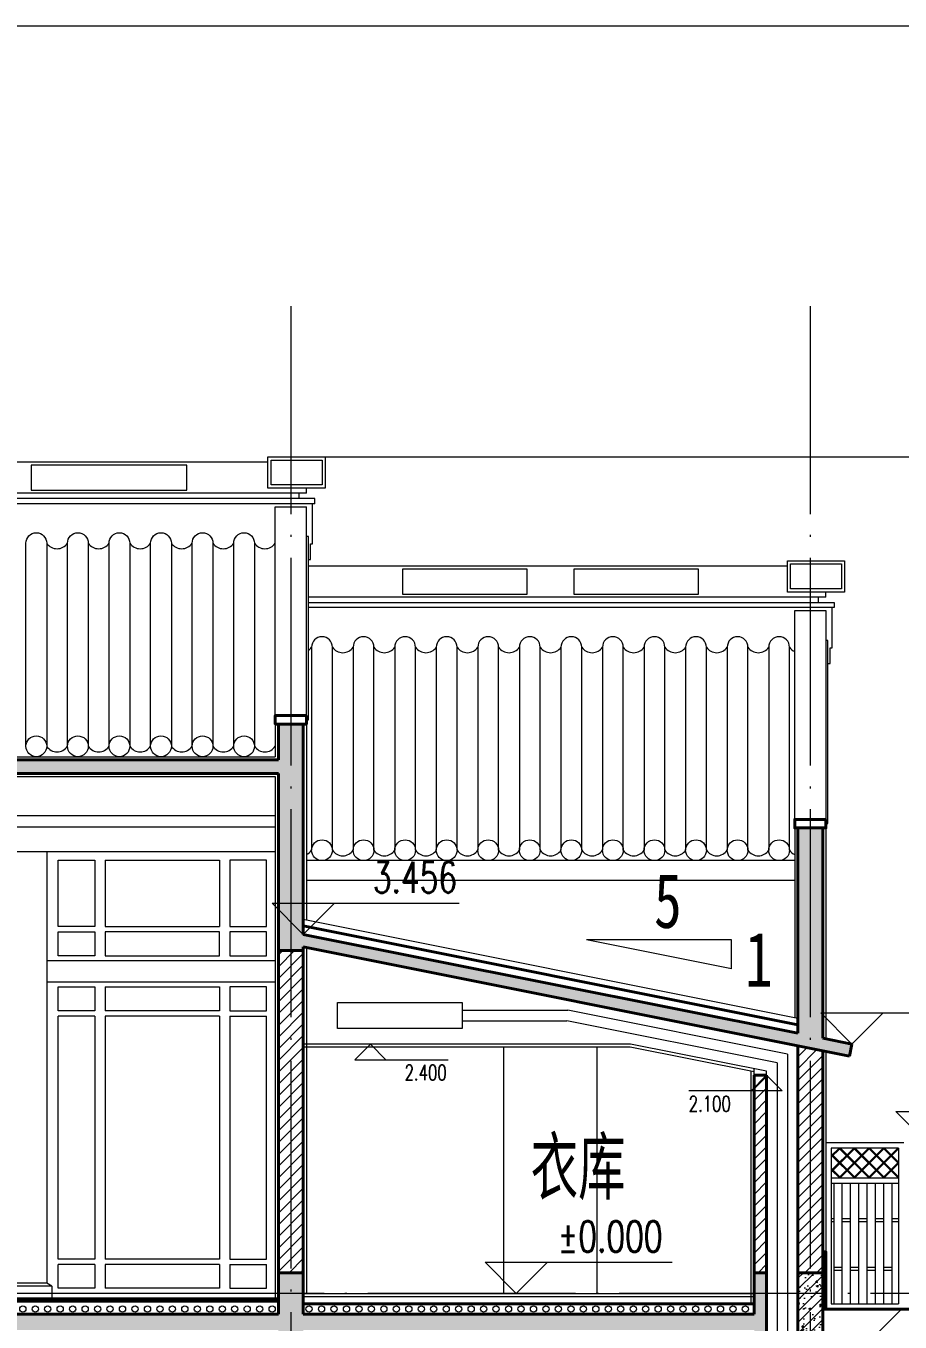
# Model space of a CAD drawing. Extents: x 577108 to 1042908, y 41950 to 81950.
# Drawn here: x 885691 to 894105, y 69478 to 81950 of the extents above; entities that cross this region are included whole.
import ezdxf

# ---------------------------------------------------------------- set-up
doc = ezdxf.new("R2010")
doc.units = 0
doc.header["$LTSCALE"] = 1000
doc.header["$MEASUREMENT"] = 0
doc.linetypes.add('DOTE', pattern=[2.42, 2, -0.2, 0.02, -0.2])
doc.layers.get('0').update_dxf_attribs({"linetype": 'CONTINUOUS', "lineweight": 13})
for name, color, linetype, lineweight in [('DIM_ELEV', 3, 'CONTINUOUS', 15), ('DOTE', 1, 'DOTE', 0), ('hatch', 8, 'CONTINUOUS', 5), ('LM-1', 7, 'CONTINUOUS', 18), ('LM-2', 8, 'CONTINUOUS', 18), ('LM-L', 7, 'CONTINUOUS', 15), ('LM-S', 8, 'CONTINUOUS', 5), ('PUB_TEXT', 7, 'CONTINUOUS', 20), ('REVISION', 1, 'CONTINUOUS', 5), ('wall', 2, 'CONTINUOUS', 40), ('姓名', 7, 'CONTINUOUS', 15), ('瓦1', 8, 'CONTINUOUS', 15), ('粉刷线', 251, 'CONTINUOUS', 0)]:
    doc.layers.add(name, color=color, linetype=linetype, lineweight=lineweight)
doc.styles.add('_TCH_DIM', font='SIMPLEX', dxfattribs={"bigfont": 'GBCBIG'})
doc.styles.add('HZ', font='romanc.shx', dxfattribs={"width": 0.7, "bigfont": 'hzdx.shx'})
doc.styles.add('SIMHEI', font='simhei.ttf', dxfattribs={"width": 0.75, "height": 10})
pattern_1 = [(45, (-441987.82, -391167.93), (-56.427121, 56.427121), [])]
pattern_2 = [(45, (-441987.82, -391225.23), (-53.0330086, 53.0330086), []), (50, (-441987.82, -391225.23), (215.178055, -18.82564), [22.5, -247.5]), (355, (-441987.82, -391225.23), (-41.6254, 225.65764), [18, -198]), (100.4514, (-441969.89, -391226.8), (173.552815, 206.831863), [19.122057, -210.342634]), (46.1842, (-441987.82, -391165.23), (320.172315, -49.655704), [33.75, -371.25]), (96.6356, (-441961.14, -391169.37), (280.39881, 292.23536), [28.68309, -315.5139]), (351.1842, (-441987.82, -391165.23), (280.39858, 292.23558), [27, -297]), (21, (-441957.82, -391180.23), (179.072116, -120.785667), [22.5, -247.5]), (326, (-441957.82, -391180.23), (72.9946, 217.545014), [18, -198]), (71.4514, (-441942.9, -391190.3), (252.06679, 96.75915), [19.122057, -210.342634]), (37.5, (-441987.82, -391225.23), (3.6479566, 99.868156), [0, -195.6, 0, -201, 0, -198.75]), (7.5, (-441987.82, -391225.23), (78.920861, 118.3235136), [0, -114.6, 0, -191.1, 0, -75.75]), (327.5, (-442054.72, -391225.23), (160.146731, -6.7664615), [0, -75, 0, -234, 0, -310.5]), (317.5, (-442084.72, -391225.23), (174.955851, 30.031495), [0, -97.5, 0, -155.4, 0, -220.5])]

msp = doc.modelspace()

# ---------------------------------------------------------------- hatches: boundary and pattern name
at = {"layer": 'hatch'}
h = msp.add_hatch(dxfattribs=at)
h.set_pattern_fill('钢筋混凝土', color=256, scale=35, style=0)
h.set_pattern_definition([(45, (-441987.82, -391225.23), (-61.8718434, 61.8718434), []), (50, (-441987.82, -391225.23), (251.041064, -21.963247), [26.25, -288.75]), (355, (-441987.82, -391225.23), (-48.562967, 263.267247), [21, -231]), (100.4514, (-441966.9, -391227.06), (202.478284, 241.30384), [22.309067, -245.39974]), (46.1842, (-441987.82, -391155.23), (373.53437, -57.931655), [39.375, -433.125]), (96.6356, (-441956.7, -391160.06), (327.13195, 340.941255), [33.4636, -368.09955]), (351.1842, (-441987.8, -391155.23), (327.13168, 340.94151), [31.5, -346.5]), (21, (-441952.82, -391172.73), (208.917468, -140.916612), [26.25, -288.75]), (326, (-441952.82, -391172.73), (85.160366, 253.802516), [21, -231]), (71.4514, (-441935.4, -391184.47), (294.07792, 112.885674), [22.309067, -245.39974]), (37.5, (-441987.82, -391225.23), (4.2559494, 116.512849), [0, -228.2, 0, -234.5, 0, -231.875]), (7.5, (-441987.82, -391225.23), (92.074338, 138.044099), [0, -133.7, 0, -222.95, 0, -88.375]), (327.5, (-442065.87, -391225.23), (186.8378527, -7.894205), [0, -87.5, 0, -273, 0, -362.25]), (317.5, (-442100.87, -391225.23), (204.11516, 35.036744), [0, -113.75, 0, -181.3, 0, -257.25])])
h.paths.add_polyline_path([(875620.8415, 73888.5755), (875620.8415, 73756.6165), (875620.8415, 73132.8769), (880860.8415, 73132.8769), (880860.8415, 73582.8769), (880620.8415, 73582.8769), (880620.8415, 73252.8769), (875860.8415, 73252.8769), (875860.8415, 74756.6165), (888120.8415, 74756.6165), (888120.8415, 73052.8769), (888360.8415, 73052.8769), (888360.8415, 73088.8769), (893617.7646, 72037.4923), (893640.8415, 72152.8769), (893360.8415, 72208.8769), (893360.8415, 74232.4737), (893120.8415, 74232.4737), (893120.8415, 72256.8769), (888360.8415, 73208.8769), (888360.8415, 75232.4737), (888120.8415, 75232.4737), (888120.8415, 74888.5755), (875860.8415, 74888.5755), (875860.8415, 75232.4737), (875620.8415, 75232.4737)])
h = msp.add_hatch(dxfattribs=at)
h.set_pattern_fill('普通砖', color=256, scale=30, style=0)
h.set_pattern_definition(pattern_1)
h.paths.add_polyline_path([(888360.8415, 73052.8769), (888120.8415, 73052.8769), (888120.8415, 69952.8769), (888360.8415, 69952.8769)])
h = msp.add_hatch(dxfattribs=at)
h.set_pattern_fill('普通砖', color=256, scale=30, style=0)
h.set_pattern_definition(pattern_1)
h.paths.add_polyline_path([(893360.8415, 72088.8769), (893120.8415, 72136.8769), (893120.8415, 69952.8769), (893360.8415, 69952.8769), (893360.8415, 70152.8769)])
h = msp.add_hatch(dxfattribs=at)
h.set_pattern_fill('普通砖', color=256, scale=30, style=0)
h.set_pattern_definition(pattern_1)
h.paths.add_polyline_path([(892700.8415, 69952.8769), (892820.8415, 69952.8769), (892820.8415, 71852.8769), (892700.8415, 71852.8769)])
h = msp.add_hatch(dxfattribs=at)
h.set_pattern_fill('天然石材', color=256, scale=5, style=0)
h.set_pattern_definition([(45, (-441987.818, -391215.68), (-18.8090404, 18.8090404), []), (45, (-441978.568, -391225.23), (-18.8090404, 18.8090404), [10.5, -6])])
h.paths.add_polyline_path([(893390.8415, 70152.8769), (893360.8415, 70152.8769), (893360.8415, 69602.8769), (893390.8415, 69602.8769)])
h = msp.add_hatch(dxfattribs=at)
h.set_pattern_fill('钢筋混凝土', color=256, scale=30, style=0)
h.set_pattern_definition(pattern_2)
h.paths.add_polyline_path([(892820.8415, 69952.8769), (892700.8415, 69952.8769), (892700.8415, 69552.8769), (888360.8415, 69552.8769), (888360.8415, 69952.8769), (888120.8415, 69952.8769), (888120.8415, 69552.8769), (880860.8415, 69552.8769), (880860.8415, 69952.8769), (880620.8415, 69952.8769), (880620.8415, 69552.8769), (875860.8415, 69552.8769), (875860.8415, 69402.8769), (880620.8415, 69402.8769), (880620.8415, 69122.8769), (880860.8415, 69122.8769), (880860.8415, 69402.8769), (888120.8415, 69402.8769), (888120.8415, 69122.8769), (888360.8415, 69122.8769), (888360.8415, 69402.8769), (892700.8415, 69402.8769), (892700.8415, 69122.8769), (892820.8415, 69122.8769)])
h = msp.add_hatch(dxfattribs=at)
h.set_pattern_fill('钢筋混凝土', color=256, scale=30, style=0)
h.set_pattern_definition(pattern_2)
h.paths.add_polyline_path([(893360.8415, 69952.8769), (893120.8415, 69952.8769), (893120.8415, 69122.8769), (893360.8415, 69122.8769)])

# ---------------------------------------------------------------- linework, layer by layer
for p, q in [((885890.8415, 74002.8769), (885890.8415, 69852.8769)), ((893120.8415, 72399.6494), (888360.8415, 73351.6494)), ((891511.1356, 72152.8769), (888360.8415, 72152.8769)), ((891508.165, 72122.8769), (888360.8415, 72122.8769)), ((892700.8415, 71884.3416), (891508.165, 72122.8769)), ((892820.8415, 71890.9357), (891511.1356, 72152.8769)), ((892700.8415, 71852.8769), (892700.8415, 71914.9357)), ((892820.8415, 71852.8769), (892820.8415, 71890.9357)), ((885940.8415, 69822.8769), (885890.8415, 69852.8769)), ((888360.8415, 69752.8769), (892700.8415, 69752.8769)), ((888360.8415, 69722.8769), (892700.8415, 69722.8769))]:
    msp.add_line(p, q)
for centre in [(885660.8415, 69602.8769), (885780.8415, 69602.8769), (885900.8415, 69602.8769), (886020.8415, 69602.8769), (886140.8415, 69602.8769), (886260.8415, 69602.8769), (886380.8415, 69602.8769), (886500.8415, 69602.8769), (886620.8415, 69602.8769), (886740.8415, 69602.8769), (886860.8415, 69602.8769), (886980.8415, 69602.8769), (887100.8415, 69602.8769), (887220.8415, 69602.8769), (887340.8415, 69602.8769), (887460.8415, 69602.8769), (887580.8415, 69602.8769), (887700.8415, 69602.8769), (887820.8415, 69602.8769), (887940.8415, 69602.8769), (888060.8415, 69602.8769), (888416.3848, 69602.8769), (888536.3848, 69602.8769), (888656.3848, 69602.8769), (888776.3848, 69602.8769), (888896.3848, 69602.8769), (889016.3848, 69602.8769), (889136.3848, 69602.8769), (889256.3848, 69602.8769), (889376.3848, 69602.8769), (889496.3848, 69602.8769), (889616.3848, 69602.8769), (889736.3848, 69602.8769), (889856.3848, 69602.8769), (889976.3848, 69602.8769), (890096.3848, 69602.8769), (890216.3848, 69602.8769), (890336.3848, 69602.8769), (890456.3848, 69602.8769), (890576.3848, 69602.8769), (890696.3848, 69602.8769), (890816.3848, 69602.8769), (890936.3848, 69602.8769), (891056.3848, 69602.8769), (891176.3848, 69602.8769), (891296.3848, 69602.8769), (891416.3848, 69602.8769), (891536.3848, 69602.8769), (891656.3848, 69602.8769), (891776.3848, 69602.8769), (891896.3848, 69602.8769), (892016.3848, 69602.8769), (892136.3848, 69602.8769), (892256.3848, 69602.8769), (892376.3848, 69602.8769), (892496.3848, 69602.8769), (892616.3848, 69602.8769)]:
    msp.add_circle(centre, 30)
at = {"layer": 'DIM_ELEV'}
for p, q in [((888570.8415, 77802.8769), (898540.8415, 77802.8769)), ((888360.8415, 73208.8769), (888060.8415, 73508.8769)), ((888060.8415, 73508.8769), (889860.8415, 73508.8769)), ((888360.8415, 73208.8769), (888660.8415, 73508.8769)), ((893640.8415, 72152.8769), (893340.8415, 72452.8769)), ((893340.8415, 72452.8769), (895140.8415, 72452.8769)), ((893640.8415, 72152.8769), (893940.8415, 72452.8769)), ((889006.0677, 72152.8769), (888856.0677, 72002.8769)), ((889006.0677, 72152.8769), (889156.0677, 72002.8769)), ((888856.0677, 72002.8769), (889756.0677, 72002.8769)), ((892820.8415, 71852.8769), (892670.8415, 71702.8769)), ((892820.8415, 71852.8769), (892970.8415, 71702.8769)), ((892970.8415, 71702.8769), (892070.8415, 71702.8769)), ((894364.1024, 71202.8769), (894064.1024, 71502.8769)), ((894064.1024, 71502.8769), (895864.1024, 71502.8769)), ((890410.3103, 69752.8769), (890110.3103, 70052.8769)), ((890110.3103, 70052.8769), (891910.3103, 70052.8769)), ((890410.3103, 69752.8769), (890710.3103, 70052.8769)), ((894119.2886, 69602.8769), (893819.2886, 69302.8769))]:
    msp.add_line(p, q, dxfattribs=at)
at = {"layer": 'DOTE'}
for p, q in [((888240.8415, 79252.8769), (888240.8415, 68252.8769)), ((893240.8415, 79252.8769), (893240.8415, 68252.8769)), ((898240.8415, 69752.8769), (860587.5597, 69752.8769))]:
    msp.add_line(p, q, dxfattribs=at)
at = {"layer": 'hatch'}
for p, q in [((886000.8415, 73922.8769), (886353.7998, 73922.8769)), ((886000.8415, 73282.8769), (886000.8415, 73922.8769)), ((886353.7998, 73922.8769), (886353.7998, 73282.8769)), ((886453.2998, 73922.8769), (887553.2998, 73922.8769)), ((886453.2998, 73922.8769), (886453.2998, 73282.8769)), ((887553.2998, 73922.8769), (887553.2998, 73282.8769)), ((887652.7998, 73922.8769), (887652.7998, 73282.8769)), ((888005.7581, 73922.8769), (887652.7998, 73922.8769)), ((888005.7581, 73282.8769), (888005.7581, 73922.8769)), ((886353.7998, 73282.8769), (886000.8415, 73282.8769)), ((886000.8415, 73232.8769), (886353.7998, 73232.8769)), ((886000.8415, 73002.8769), (886000.8415, 73232.8769)), ((886353.7998, 73232.8769), (886353.7998, 73002.8769)), ((886453.2998, 73282.8769), (887553.2998, 73282.8769)), ((886453.2998, 73232.8769), (886453.2998, 73002.8769)), ((887553.2998, 73232.8769), (886453.2998, 73232.8769)), ((887553.2998, 73002.8769), (887553.2998, 73232.8769)), ((887652.7998, 73282.8769), (888005.7581, 73282.8769)), ((887652.7998, 73232.8769), (887652.7998, 73002.8769)), ((888005.7581, 73232.8769), (887652.7998, 73232.8769)), ((888005.7581, 73002.8769), (888005.7581, 73232.8769)), ((886353.7998, 73002.8769), (886000.8415, 73002.8769)), ((886453.2998, 73002.8769), (887553.2998, 73002.8769)), ((887652.7998, 73002.8769), (888005.7581, 73002.8769)), ((888090.8415, 72952.8769), (885890.8415, 72952.8769)), ((885890.8415, 72752.8769), (888090.8415, 72752.8769)), ((886000.8415, 72702.8769), (886353.7998, 72702.8769)), ((886000.8415, 72472.8769), (886000.8415, 72702.8769)), ((886353.7998, 72702.8769), (886353.7998, 72472.8769)), ((886453.2998, 72702.8769), (886453.2998, 72472.8769)), ((886453.2998, 72702.8769), (887553.2998, 72702.8769)), ((887553.2998, 72702.8769), (887553.2998, 72472.8769)), ((887652.7998, 72702.8769), (887652.7998, 72472.8769)), ((888005.7581, 72702.8769), (887652.7998, 72702.8769)), ((888005.7581, 72472.8769), (888005.7581, 72702.8769)), ((886353.7998, 72472.8769), (886000.8415, 72472.8769)), ((887553.2998, 72472.8769), (886453.2998, 72472.8769)), ((887652.7998, 72472.8769), (888005.7581, 72472.8769)), ((886000.8415, 70082.8769), (886000.8415, 72422.8769)), ((886353.7998, 72422.8769), (886000.8415, 72422.8769)), ((886353.7998, 72422.8769), (886353.7998, 70082.8769)), ((886453.2998, 72422.8769), (886453.2998, 70082.8769)), ((887553.2998, 72422.8769), (886453.2998, 72422.8769)), ((887553.2998, 72422.8769), (887553.2998, 70082.8769)), ((887652.7998, 72422.8769), (888005.7581, 72422.8769)), ((887652.7998, 72422.8769), (887652.7998, 70082.8769)), ((888005.7581, 70082.8769), (888005.7581, 72422.8769)), ((894140.8415, 71202.8769), (893392.6431, 71202.8769)), ((893442.6431, 71152.8769), (893442.6431, 69652.8769)), ((894090.8415, 71152.8769), (893442.6431, 71152.8769)), ((893659.5064, 71152.8769), (893442.6431, 70936.0136)), ((893518.085, 71152.8769), (893442.6431, 71077.435)), ((893665.8415, 71145.0699), (893442.6431, 70921.8715)), ((893524.4201, 71145.0699), (893442.6431, 71063.2929)), ((893442.6431, 71099.5677), (893679.3339, 70862.8769)), ((893800.9277, 71152.8769), (893510.9277, 70862.8769)), ((893516.6131, 71152.8769), (893806.6131, 70862.8769)), ((893807.2628, 71145.0699), (893525.0698, 70862.8769)), ((893530.7553, 71152.8769), (893820.7553, 70862.8769)), ((893942.3491, 71152.8769), (893652.3491, 70862.8769)), ((893658.0345, 71152.8769), (893948.0345, 70862.8769)), ((893948.6842, 71145.0699), (893666.4912, 70862.8769)), ((893672.1766, 71152.8769), (893962.1766, 70862.8769)), ((894083.7704, 71152.8769), (893793.7704, 70862.8769)), ((893807.2628, 71145.0699), (894089.4558, 70862.8769)), ((894090.8415, 71145.8058), (893807.9126, 70862.8769)), ((893813.598, 71152.8769), (894090.8415, 70875.6334)), ((893948.6842, 71145.0699), (894083.0345, 71010.7196)), ((893955.0193, 71152.8769), (894090.8415, 71017.0547)), ((894090.8415, 71152.8769), (894090.8415, 69652.8769)), ((893442.6431, 71085.4255), (893665.1918, 70862.8769)), ((894083.0345, 71010.7196), (893935.1918, 70862.8769)), ((894090.8415, 71004.3844), (893949.3339, 70862.8769)), ((893442.6431, 70958.1463), (893537.9126, 70862.8769)), ((893442.6431, 70944.0042), (893523.7704, 70862.8769)), ((894090.8415, 70862.8769), (893442.6431, 70862.8769)), ((894090.8415, 70812.8769), (893442.6431, 70812.8769)), ((893442.6431, 70812.8769), (893442.6431, 69652.8769)), ((893465.8415, 70812.8769), (893465.8415, 69652.8769)), ((893545.8415, 70812.8769), (893545.8415, 69652.8769)), ((893625.8415, 70812.8769), (893625.8415, 69652.8769)), ((893705.8415, 70812.8769), (893705.8415, 69652.8769)), ((893785.8415, 70812.8769), (893785.8415, 69652.8769)), ((893865.8415, 70812.8769), (893865.8415, 69652.8769)), ((893945.8415, 70812.8769), (893945.8415, 69652.8769)), ((894025.8415, 70812.8769), (894025.8415, 69652.8769)), ((893465.8415, 70472.8769), (893442.6431, 70472.8769)), ((893625.8415, 70472.8769), (893545.8415, 70472.8769)), ((893785.8415, 70472.8769), (893705.8415, 70472.8769)), ((893945.8415, 70472.8769), (893865.8415, 70472.8769)), ((894090.8415, 70472.8769), (894025.8415, 70472.8769)), ((893465.8415, 70442.8769), (893442.6431, 70442.8769)), ((893625.8415, 70442.8769), (893545.8415, 70442.8769)), ((893785.8415, 70442.8769), (893705.8415, 70442.8769)), ((893945.8415, 70442.8769), (893865.8415, 70442.8769)), ((894090.8415, 70442.8769), (894025.8415, 70442.8769)), ((886353.7998, 70082.8769), (886000.8415, 70082.8769)), ((886000.8415, 69802.8769), (886000.8415, 70032.8769)), ((886353.7998, 70032.8769), (886000.8415, 70032.8769)), ((886353.7998, 70032.8769), (886353.7998, 69802.8769)), ((887553.2998, 70082.8769), (886453.2998, 70082.8769)), ((886453.2998, 70032.8769), (886453.2998, 69802.8769)), ((887553.2998, 70032.8769), (886453.2998, 70032.8769)), ((887553.2998, 70032.8769), (887553.2998, 69802.8769)), ((887652.7998, 70082.8769), (888005.7581, 70082.8769)), ((887652.7998, 70032.8769), (888005.7581, 70032.8769)), ((887652.7998, 70032.8769), (887652.7998, 69802.8769)), ((888005.7581, 69802.8769), (888005.7581, 70032.8769)), ((893545.8415, 70002.8769), (893465.8415, 70002.8769)), ((893545.8415, 69972.8769), (893465.8415, 69972.8769)), ((893705.8415, 70002.8769), (893625.8415, 70002.8769)), ((893705.8415, 69972.8769), (893625.8415, 69972.8769)), ((893865.8415, 70002.8769), (893785.8415, 70002.8769)), ((893865.8415, 69972.8769), (893785.8415, 69972.8769)), ((894025.8415, 70002.8769), (893945.8415, 70002.8769)), ((894025.8415, 69972.8769), (893945.8415, 69972.8769)), ((888090.8415, 69752.8769), (885940.8415, 69752.8769)), ((886353.7998, 69802.8769), (886000.8415, 69802.8769)), ((887553.2998, 69802.8769), (886453.2998, 69802.8769)), ((887652.7998, 69802.8769), (888005.7581, 69802.8769)), ((893442.6431, 69652.8769), (894090.8415, 69652.8769))]:
    msp.add_line(p, q, dxfattribs=at)
at = {"layer": 'LM-1'}
for p, q in [((893090.8415, 74315.2796), (893090.8415, 76326.0422)), ((893090.8415, 76326.0422), (893390.8415, 76326.0422)), ((893390.8415, 76326.0422), (893390.8415, 74315.2796)), ((893410.8415, 74273.8767), (893410.8415, 76036.4869)), ((880860.8415, 74352.8769), (888090.8415, 74352.8769)), ((888090.8415, 74240.3163), (880860.8415, 74240.3163)), ((888090.8415, 74002.8769), (880860.8415, 74002.8769)), ((890290.8415, 69752.8769), (890290.8415, 72122.8769)), ((891190.8415, 69752.8769), (891190.8415, 72122.8769)), ((885890.8415, 69852.8769), (885590.8415, 69852.8769)), ((885940.8415, 69822.8769), (885540.8415, 69822.8769)), ((885940.8415, 69822.8769), (885940.8415, 69702.8769))]:
    msp.add_line(p, q, dxfattribs=at)
at = {"layer": 'LM-2'}
msp.add_lwpolyline([(887240.8415, 77722.8769), (885740.8415, 77722.8769), (885740.8415, 77482.8769), (887240.8415, 77482.8769)], close=True, dxfattribs=at)
at = {"layer": 'LM-L'}
for p, q in [((888020.8415, 77752.8769), (875960.8415, 77752.8769)), ((888390.8415, 77452.8769), (888390.8415, 77502.8769)), ((888470.8415, 77402.8769), (875510.8415, 77402.8769)), ((888470.8415, 77352.8769), (875510.8415, 77352.8769)), ((888390.8415, 77452.8769), (875590.8415, 77452.8769)), ((888320.8415, 77402.8769), (888320.8415, 77452.8769)), ((888450.8415, 76965.1277), (888450.8415, 77352.8769)), ((888470.8415, 77352.8769), (888470.8415, 77402.8769)), ((888090.8415, 75315.2796), (888090.8415, 77322.7926)), ((888090.8415, 77322.7926), (888390.8415, 77322.7926)), ((888390.8415, 75315.2796), (888390.8415, 77322.7926)), ((888410.8415, 77036.4869), (888390.8415, 77036.4869)), ((888410.8415, 75273.8767), (888410.8415, 77036.4869)), ((888430.8415, 76815.1277), (888430.8415, 76965.1277)), ((888430.8415, 76965.1277), (888450.8415, 76965.1277)), ((888410.8415, 76815.1277), (888430.8415, 76815.1277)), ((893020.8415, 76752.8769), (888410.8415, 76752.8769)), ((893390.8415, 76452.8769), (893390.8415, 76502.8769)), ((893390.8415, 76452.8769), (888410.8415, 76452.8769)), ((893320.8415, 76402.8769), (893320.8415, 76452.8769)), ((893450.8415, 75965.1277), (893450.8415, 76352.8769)), ((893410.8415, 76036.4869), (893390.8415, 76036.4869)), ((893430.8415, 75815.1277), (893430.8415, 75965.1277)), ((893430.8415, 75965.1277), (893450.8415, 75965.1277)), ((893410.8415, 75815.1277), (893430.8415, 75815.1277)), ((888390.8415, 75273.8767), (888410.8415, 75273.8767)), ((893390.8415, 74273.8767), (893410.8415, 74273.8767))]:
    msp.add_line(p, q, dxfattribs=at)
for points in [[(888020.8415, 77802.8769), (888570.8415, 77802.8769), (888570.8415, 77502.8769), (888020.8415, 77502.8769)], [(893020.8415, 76802.8769), (893570.8415, 76802.8769), (893570.8415, 76502.8769), (893020.8415, 76502.8769)]]:
    msp.add_lwpolyline(points, close=True, dxfattribs=at)
msp.add_lwpolyline([(888410.8415, 76402.8769), (893470.8415, 76402.8769), (893470.8415, 76352.8769), (888410.8415, 76352.8769)], dxfattribs=at)
at = {"layer": 'LM-S'}
for points in [[(854708.4301, 81950.2272), (904108.4301, 81950.2272), (904108.4301, 41950.2272), (854708.4301, 41950.2272)], [(888050.8415, 77772.8769), (888540.8415, 77772.8769), (888540.8415, 77532.8769), (888050.8415, 77532.8769)], [(890515.8415, 76722.8769), (889315.8415, 76722.8769), (889315.8415, 76482.8769), (890515.8415, 76482.8769)], [(892165.8415, 76722.8769), (890965.8415, 76722.8769), (890965.8415, 76482.8769), (892165.8415, 76482.8769)], [(893050.8415, 76772.8769), (893540.8415, 76772.8769), (893540.8415, 76532.8769), (893050.8415, 76532.8769)]]:
    msp.add_lwpolyline(points, close=True, dxfattribs=at)
at = {"layer": 'REVISION', "color": 4}
msp.add_line((880860.8415, 69672.8769), (888120.8415, 69672.8769), dxfattribs=at)
at = {"layer": 'wall'}
for p, q in [((888120.8415, 75232.4737), (888120.8415, 74888.5755)), ((888360.8415, 75232.4737), (888360.8415, 73208.8769)), ((875860.8415, 74888.5755), (888120.8415, 74888.5755)), ((875860.8415, 74756.6165), (888120.8415, 74756.6165)), ((888120.8415, 74756.6165), (888120.8415, 69552.8769)), ((893120.8415, 74232.4737), (893120.8415, 72256.8769)), ((893360.8415, 74232.4737), (893360.8415, 72208.8769)), ((893120.8415, 72338.4612), (888360.8415, 73290.4612)), ((893120.8415, 72256.8769), (888360.8415, 73208.8769)), ((888360.8415, 73088.8769), (888360.8415, 69552.8769)), ((893617.7646, 72037.4923), (888360.8415, 73088.8769)), ((888360.8415, 73052.8769), (888120.8415, 73052.8769)), ((893120.8415, 72136.8769), (893120.8415, 68522.8769)), ((893640.8415, 72152.8769), (893360.8415, 72208.8769)), ((893640.8415, 72152.8769), (893617.7646, 72037.4923)), ((893360.8415, 72088.8769), (893360.8415, 68522.8769)), ((892700.8415, 71852.8769), (892700.8415, 69552.8769)), ((892820.8415, 71852.8769), (892700.8415, 71852.8769)), ((892820.8415, 71852.8769), (892820.8415, 68522.8769)), ((888120.8415, 69952.8769), (888360.8415, 69952.8769)), ((892700.8415, 69952.8769), (892820.8415, 69952.8769)), ((893120.8415, 69952.8769), (893360.8415, 69952.8769)), ((880860.8415, 69702.8769), (888120.8415, 69702.8769)), ((880860.8415, 69682.8769), (888120.8415, 69682.8769)), ((892700.8415, 69652.8769), (888360.8415, 69652.8769)), ((896120.8415, 69602.8769), (893360.8415, 69602.8769)), ((880860.8415, 69552.8769), (888120.8415, 69552.8769)), ((892700.8415, 69552.8769), (888360.8415, 69552.8769))]:
    msp.add_line(p, q, dxfattribs=at)
for points in [[(888390.8415, 75315.2796), (888090.8415, 75315.2796), (888090.8415, 75232.4737), (888390.8415, 75232.4737)], [(893390.8415, 74315.2796), (893090.8415, 74315.2796), (893090.8415, 74232.4737), (893390.8415, 74232.4737)], [(893360.8415, 70152.8769), (893390.8415, 70152.8769), (893390.8415, 69602.8769), (893360.8415, 69602.8769)]]:
    msp.add_lwpolyline(points, close=True, dxfattribs=at)
at = {"layer": '瓦1'}
for points in [[(885690.8415, 75018.5755), (885690.8415, 76972.9492, -1), (885890.8415, 76972.9492), (885890.8415, 75018.5755)], [(886090.8415, 75018.5755), (886090.8415, 76972.9492, -1), (886290.8415, 76972.9492), (886290.8415, 75018.5755)], [(886490.8415, 75018.5755), (886490.8415, 76972.9492, -1), (886690.8415, 76972.9492), (886690.8415, 75018.5755)], [(886890.8415, 75018.5755), (886890.8415, 76972.9492, -1), (887090.8415, 76972.9492), (887090.8415, 75018.5755)], [(887290.8415, 75018.5755), (887290.8415, 76972.9492, -1), (887490.8415, 76972.9492), (887490.8415, 75018.5755)], [(887690.8415, 75018.5755), (887690.8415, 76972.9492, -1), (887890.8415, 76972.9492), (887890.8415, 75018.5755)], [(888640.8413, 74018.5755), (888640.8413, 75972.9492, 1), (888440.8413, 75972.9492), (888440.8413, 74018.5755)], [(889040.8413, 74018.5755), (889040.8413, 75972.9492, 1), (888840.8413, 75972.9492), (888840.8413, 74018.5755)], [(889440.8413, 74018.5755), (889440.8413, 75972.9492, 1), (889240.8413, 75972.9492), (889240.8413, 74018.5755)], [(889840.8413, 74018.5755), (889840.8413, 75972.9492, 1), (889640.8413, 75972.9492), (889640.8413, 74018.5755)], [(890240.8413, 74018.5755), (890240.8413, 75972.9492, 1), (890040.8413, 75972.9492), (890040.8413, 74018.5755)], [(890640.8413, 74018.5755), (890640.8413, 75972.9492, 1), (890440.8413, 75972.9492), (890440.8413, 74018.5755)], [(891040.8413, 74018.5755), (891040.8413, 75972.9492, 1), (890840.8413, 75972.9492), (890840.8413, 74018.5755)], [(891440.8413, 74018.5755), (891440.8413, 75972.9492, 1), (891240.8413, 75972.9492), (891240.8413, 74018.5755)], [(891840.8413, 74018.5755), (891840.8413, 75972.9492, 1), (891640.8413, 75972.9492), (891640.8413, 74018.5755)], [(892240.8413, 74018.5755), (892240.8413, 75972.9492, 1), (892040.8413, 75972.9492), (892040.8413, 74018.5755)], [(892640.8413, 74018.5755), (892640.8413, 75972.9492, 1), (892440.8413, 75972.9492), (892440.8413, 74018.5755)], [(893040.8413, 74018.5755), (893040.8413, 75972.9492, 1), (892840.8413, 75972.9492), (892840.8413, 74018.5755)]]:
    msp.add_lwpolyline(points, format="xyb", dxfattribs=at)
for centre in [(885790.8415, 75018.5755), (886190.8415, 75018.5755), (886590.8415, 75018.5755), (886990.8415, 75018.5755), (887390.8415, 75018.5755), (887790.8415, 75018.5755), (888540.8411, 74018.5755), (888940.8411, 74018.5755), (889340.8411, 74018.5755), (889740.8411, 74018.5755), (890140.8411, 74018.5755), (890540.8411, 74018.5755), (890940.8411, 74018.5755), (891340.8411, 74018.5755), (891740.8411, 74018.5755), (892140.8411, 74018.5755), (892540.8411, 74018.5755), (892940.8411, 74018.5755)]:
    msp.add_circle(centre, 100, dxfattribs=at)
for centre, start, end in [((885990.8415, 77039.2817), 213.55730977, 326.44269023), ((886390.8415, 77039.2817), 213.55730977, 326.44269023), ((886790.8415, 77039.2817), 213.55730977, 326.44269023), ((887190.8415, 77039.2817), 213.55730977, 326.44269023), ((887590.8415, 77039.2817), 213.55730977, 326.44269023), ((887990.8415, 77039.2817), 213.55730977, 326.44269023), ((888340.8413, 76039.2817), 305.68546156, 326.44269022), ((888740.8413, 76039.2817), 213.55730978, 326.44269022), ((889140.8413, 76039.2817), 213.55730978, 326.44269022), ((889540.8413, 76039.2817), 213.55730978, 326.44269022), ((889940.8413, 76039.2817), 213.55730978, 326.44269022), ((890340.8413, 76039.2817), 213.55730978, 326.44269022), ((890740.8413, 76039.2817), 213.55730978, 326.44269022), ((891140.8413, 76039.2817), 213.55730978, 326.44269022), ((891540.8413, 76039.2817), 213.55730978, 326.44269022), ((891940.8413, 76039.2817), 213.55730978, 326.44269022), ((892340.8413, 76039.2817), 213.55730978, 326.44269022), ((892740.8413, 76039.2817), 213.55730978, 326.44269022), ((893140.8413, 76039.2817), 213.55730978, 245.37579498), ((885990.8415, 75084.908), 213.55730977, 326.44269023), ((886390.8415, 75084.908), 213.55730977, 326.44269023), ((886790.8415, 75084.908), 213.55730977, 326.44269023), ((887190.8415, 75084.908), 213.55730977, 326.44269023), ((887590.8415, 75084.908), 213.55730977, 326.44269023), ((887990.8415, 75084.908), 213.55730977, 326.44269023), ((888340.8411, 74084.908), 294.62454503, 326.44287664), ((888740.8411, 74084.908), 213.55730977, 326.44269023), ((889140.8411, 74084.908), 213.55730977, 326.44269023), ((889540.8411, 74084.908), 213.55730977, 326.44269023), ((889940.8411, 74084.908), 213.55730977, 326.44269023), ((890340.8411, 74084.908), 213.55730977, 326.44269023), ((890740.8411, 74084.908), 213.55730977, 326.44269023), ((891140.8411, 74084.908), 213.55730977, 326.44287664), ((891540.8411, 74084.908), 213.55730977, 326.44269023), ((891940.8411, 74084.908), 213.55730977, 326.44287664), ((892340.8411, 74084.908), 213.55730977, 326.44287664), ((892740.8411, 74084.908), 213.55730977, 326.44269023), ((893140.8411, 74084.908), 213.55730977, 245.37590833)]:
    msp.add_arc(centre, 120, start, end, dxfattribs=at)
at = {"layer": '粉刷线'}
for p, q in [((888090.8415, 75232.4737), (888090.8415, 74918.5755)), ((888390.8415, 75232.4737), (888390.8415, 73345.6494)), ((875890.8415, 74918.5755), (888090.8415, 74918.5755)), ((875890.8415, 74726.6165), (888090.8415, 74726.6165)), ((888090.8415, 74726.6165), (888090.8415, 69702.8769)), ((893090.8415, 74232.4737), (893090.8415, 72405.6494)), ((893390.8415, 74232.4737), (893390.8415, 72202.8769)), ((893090.8415, 73918.5755), (888390.8415, 73918.5755)), ((893090.8415, 73726.6165), (888390.8415, 73726.6165)), ((892483.3294, 73155.9878), (891087.5553, 73155.9878)), ((892483.3294, 72876.833), (891087.5553, 73155.9878)), ((892483.3294, 72876.833), (892483.3294, 73155.9878)), ((888390.8415, 73082.8769), (888390.8415, 69752.8769)), ((889890.8415, 72477.8769), (890905.9395, 72477.8769)), ((893020.8415, 72054.8965), (890905.9395, 72477.8769)), ((889890.8415, 72377.8769), (890896.0376, 72377.8769)), ((892920.8415, 71972.9161), (890896.0376, 72377.8769)), ((892920.8415, 71972.9161), (892920.8415, 68522.8769)), ((893020.8415, 72054.8965), (893020.8415, 68522.8769)), ((893390.8415, 72082.8769), (893390.8415, 70152.8769)), ((892670.8415, 69652.8769), (892670.8415, 71890.3416))]:
    msp.add_line(p, q, dxfattribs=at)
msp.add_lwpolyline([(888690.8415, 72302.8769), (888690.8415, 72552.8769), (889890.8415, 72552.8769), (889890.8415, 72302.8769)], close=True, dxfattribs=at)

# ---------------------------------------------------------------- texts
at = {"layer": 'PUB_TEXT'}
for s, height, style, width, p in [('3.456', 297.5, '_TCH_DIM', 0.705882, (889030.8415, 73608.8769)), ('5', 522.7848, 'SIMHEI', 0.75, (891736.6064, 73270.8392)), ('1', 522.7848, 'SIMHEI', 0.75, (892612.4629, 72706.2626)), ('2.400', 148.75, '_TCH_DIM', 0.705882, (889336.0677, 71804.1269)), ('2.100', 148.75, '_TCH_DIM', 0.705882, (892070.8415, 71504.1269)), ('%%P0.000', 297.5, '_TCH_DIM', 0.705882, (890810.3103, 70152.8769))]:
    msp.add_text(s, height=height, dxfattribs=dict(at, style=style, width=width)).set_placement(p)
at = {"layer": '姓名', "style": 'HZ', "width": 0.8}
msp.add_text('衣库', height=600, dxfattribs=at).set_placement((890550.4431, 70653.8067))

doc.saveas('drawing.dxf')
